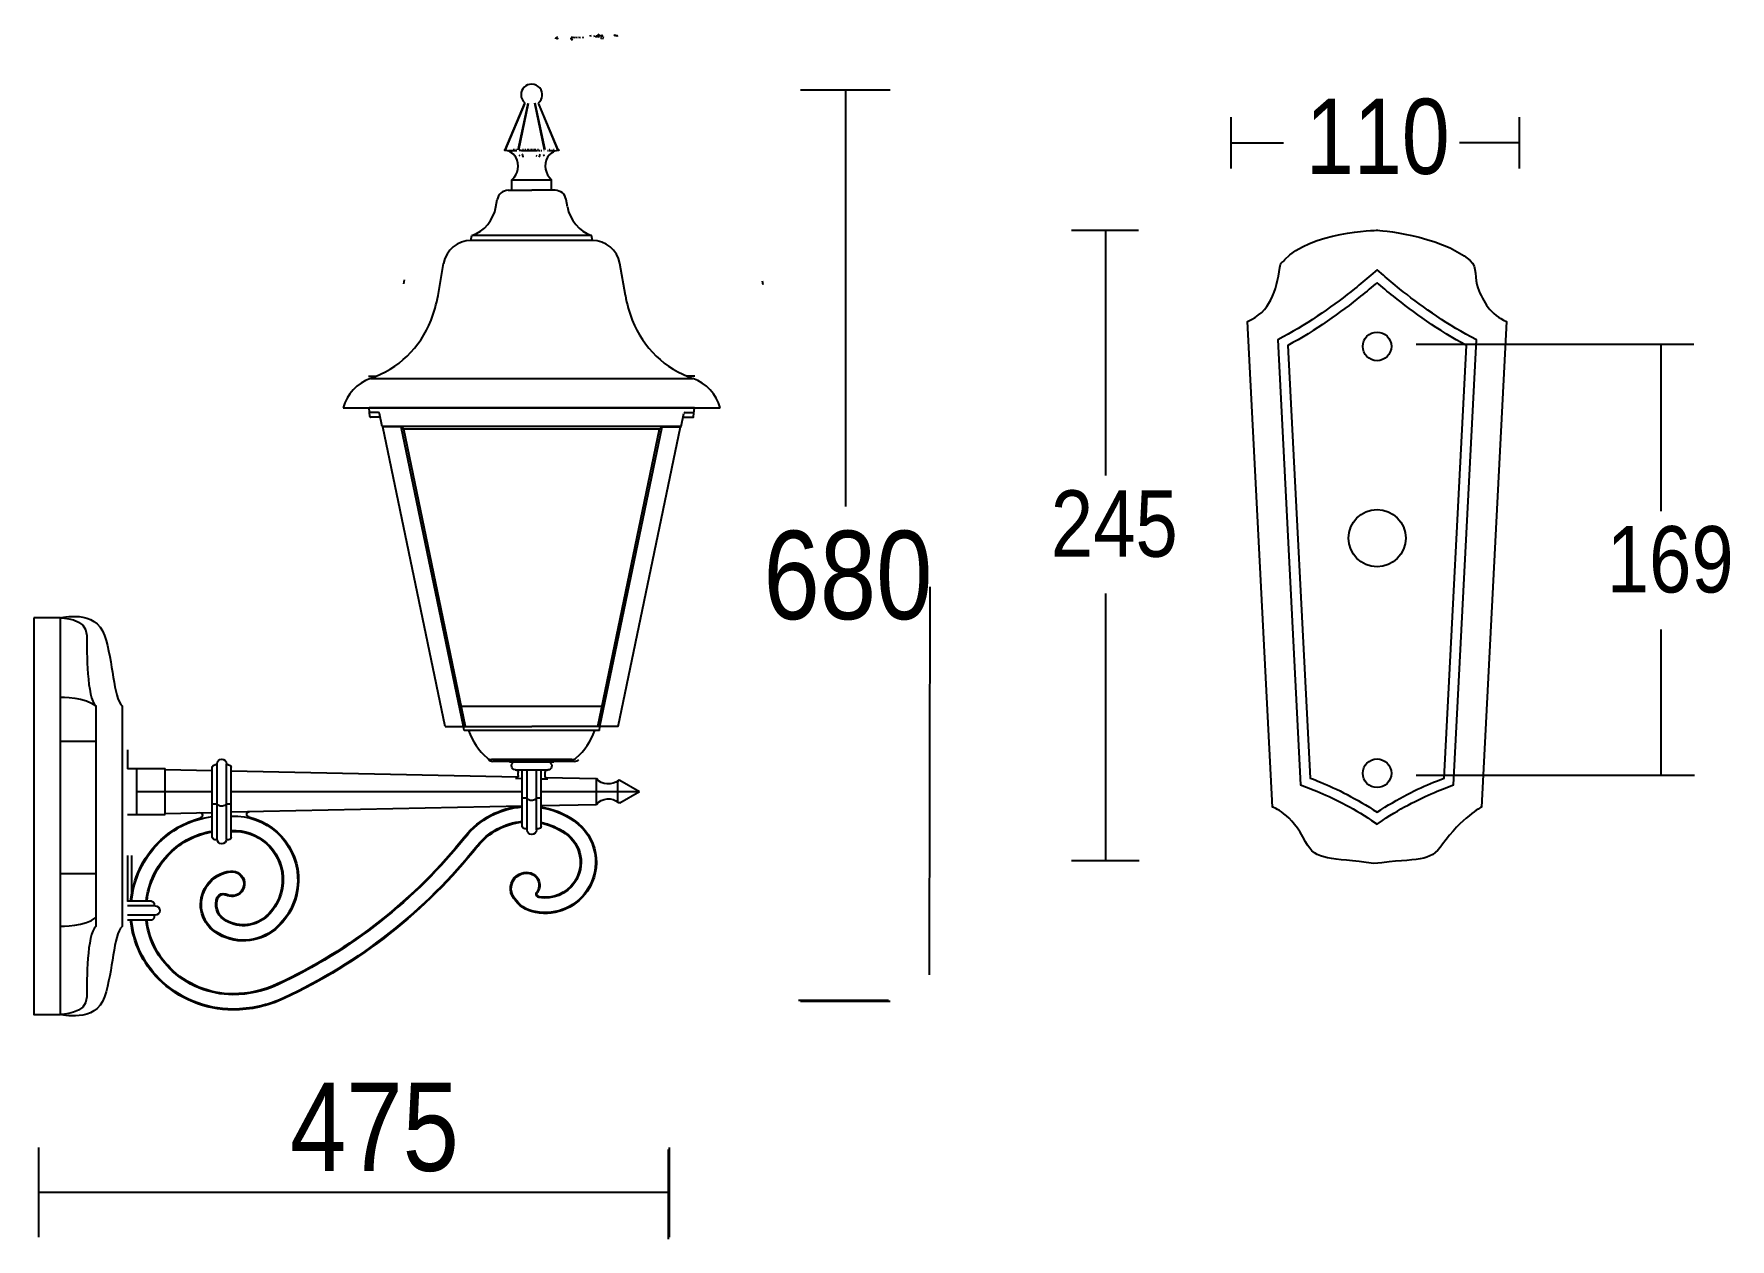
# Model space of a CAD drawing. Extents: x 0 to 239, y 0 to 169.
import ezdxf

# ---------------------------------------------------------------- set-up
doc = ezdxf.new("R2010")
doc.units = 0
doc.layers.add('LIVELLO_1', color=160, linetype='Continuous')
doc.styles.add('STD', font='txt')

# ---------------------------------------------------------------- blocks, each defined once
blk = doc.blocks.new('AI9-BLK1')
at = {"layer": 'LIVELLO_1', "color": 7}
for p, q in [((-45.47, 83.91), (-45.65, 83.98)), ((-45.38, 83.9), (-45.55, 83.97)), ((-45.33, 83.89), (-45.5, 83.98)), ((-45.33, 84.07), (-45.46, 84.12)), ((-45.26, 83.88), (-45.43, 83.97)), ((-45.19, 83.86), (-45.35, 83.96)), ((-43.38, 83.89), (-43.48, 84.02)), ((-43.34, 83.81), (-43.43, 83.95)), ((-43.22, 84.04), (-43.41, 84.09)), ((-43.3, 83.79), (-43.38, 83.94)), ((-43.26, 83.71), (-43.34, 83.85)), ((-43.22, 83.63), (-43.3, 83.79)), ((-43.11, 84.03), (-43.28, 84.08)), ((-42.86, 84.02), (-43.08, 84.07)), ((-42.5, 84.01), (-42.74, 84.07)), ((-42.12, 84), (-42.36, 84.06)), ((-41.62, 84), (-41.83, 84.05)), ((-40.59, 84.28), (-40.82, 84.23)), ((-40.03, 84.27), (-40.29, 84.21)), ((-39.83, 84.16), (-40.06, 84.1)), ((-39.65, 84.29), (-39.88, 84.24)), ((-39.84, 84.1), (-39.76, 84.26)), ((-39.79, 84.2), (-39.72, 84.35)), ((-39.7, 84.27), (-39.62, 84.41)), ((-39.47, 84.31), (-39.68, 84.26)), ((-39.46, 84.18), (-39.68, 84.12)), ((-39.63, 84.34), (-39.55, 84.48)), ((-39.59, 84.43), (-39.5, 84.57)), ((-39.29, 84.31), (-39.52, 84.26)), ((-39.12, 84.36), (-39.31, 84.3)), ((-39.12, 84.21), (-39.31, 84.16)), ((-39.12, 83.9), (-39.26, 83.95)), ((-39.08, 84.04), (-39.22, 84.1)), ((-38.98, 84.35), (-39.18, 84.3)), ((-38.97, 84.25), (-39.14, 84.2)), ((-38.87, 83.88), (-39.02, 83.94)), ((-38.83, 84.01), (-38.97, 84.07)), ((-37.4, 84.34), (-37.23, 84.44)), ((-37.28, 84.34), (-37.12, 84.43)), ((-37.17, 84.32), (-37.01, 84.41)), ((-37.07, 84.29), (-36.9, 84.36)), ((-36.97, 84.27), (-36.79, 84.34)), ((-11.2, 76.69), (1.41, 76.69)), ((-4.89, 76.69), (-4.9, 18.16)), ((-52.66, 68.3), (-49.9, 74.86)), ((-52.65, 68.3), (-49.89, 74.86)), ((-50.84, 68.3), (-49.46, 74.86)), ((-50.76, 68.3), (-49.38, 74.86)), ((-47.14, 68.3), (-48.52, 74.86)), ((-47.07, 68.3), (-48.45, 74.86)), ((-45.26, 68.3), (-48.02, 74.86)), ((-45.25, 68.3), (-48.01, 74.86)), ((49.31, 65.66), (49.31, 72.88)), ((89.74, 72.88), (89.74, 65.66)), ((49.31, 69.27), (56.64, 69.27)), ((89.74, 69.27), (81.38, 69.27)), ((-52.12, 68.16), (-52.21, 68.16)), ((-52.03, 68.15), (-52.12, 68.16)), ((-51.94, 68.15), (-52.03, 68.15)), ((-51.91, 67.96), (-52.02, 68.01)), ((-51.83, 68.15), (-51.94, 68.15)), ((-51.82, 67.9), (-51.91, 67.96)), ((-51.72, 68.15), (-51.83, 68.15)), ((-51.72, 67.84), (-51.82, 67.9)), ((-51.61, 68.15), (-51.72, 68.15)), ((-51.63, 67.77), (-51.72, 67.84)), ((-51.54, 67.69), (-51.63, 67.77)), ((-51.5, 68.15), (-51.61, 68.15)), ((-51.46, 68.27), (-51.54, 68.27)), ((-51.46, 67.61), (-51.54, 67.69)), ((-51.39, 68.15), (-51.5, 68.15)), ((-51.37, 68.27), (-51.46, 68.27)), ((-51.39, 67.53), (-51.46, 67.61)), ((-51.3, 68.16), (-51.39, 68.15)), ((-51.31, 67.44), (-51.39, 67.53)), ((-51.25, 67.35), (-51.31, 67.44)), ((-51.2, 68.16), (-51.3, 68.16)), ((-51.19, 67.25), (-51.25, 67.35)), ((-51.11, 68.16), (-51.2, 68.16)), ((-51.09, 68.29), (-51.16, 68.29)), ((-51.03, 68.16), (-51.11, 68.16)), ((-50.59, 68.17), (-50.72, 68.17)), ((-50.56, 67.45), (-50.7, 67.53)), ((-50.47, 68.17), (-50.59, 68.17)), ((-50.36, 68.16), (-50.47, 68.17)), ((-50.21, 68.16), (-50.36, 68.16)), ((-50.25, 67.61), (-50.29, 67.69)), ((-50.11, 68.29), (-50.26, 68.29)), ((-50.22, 67.53), (-50.25, 67.61)), ((-50.18, 67.44), (-50.22, 67.53)), ((-50.07, 68.16), (-50.21, 68.16)), ((-50.15, 67.35), (-50.18, 67.44)), ((-50.13, 67.25), (-50.15, 67.35)), ((-49.9, 68.16), (-50.07, 68.16)), ((-49.78, 68.28), (-49.93, 68.28)), ((-49.71, 68.15), (-49.9, 68.16)), ((-49.52, 68.15), (-49.71, 68.15)), ((-49.43, 68.27), (-49.61, 68.27)), ((-49.31, 68.15), (-49.52, 68.15)), ((-49.29, 68.27), (-49.43, 68.27)), ((-49.1, 68.15), (-49.31, 68.15)), ((-48.98, 68.27), (-49.13, 68.27)), ((-48.73, 68.15), (-49.1, 68.15)), ((-48.84, 68.27), (-48.98, 68.27)), ((-48.54, 68.15), (-48.73, 68.15)), ((-48.51, 68.27), (-48.68, 68.27)), ((-48.34, 68.15), (-48.54, 68.15)), ((-48.35, 68.27), (-48.51, 68.27)), ((-48.16, 68.15), (-48.34, 68.15)), ((-48.2, 67.4), (-48.34, 67.5)), ((-47.99, 68.28), (-48.16, 68.28)), ((-47.82, 68.16), (-47.99, 68.16)), ((-47.89, 67.25), (-47.86, 67.35)), ((-47.86, 67.35), (-47.83, 67.44)), ((-47.83, 67.44), (-47.79, 67.53)), ((-47.79, 67.53), (-47.75, 67.61)), ((-47.75, 67.61), (-47.7, 67.69)), ((-47.51, 68.16), (-47.67, 68.16)), ((-47.25, 67.5), (-47.34, 67.45)), ((-47.18, 68.17), (-47.27, 68.17)), ((-47.16, 67.55), (-47.25, 67.5)), ((-46.64, 68.16), (-46.74, 68.16)), ((-46.72, 67.25), (-46.66, 67.35)), ((-46.66, 67.35), (-46.59, 67.44)), ((-46.59, 67.44), (-46.52, 67.53)), ((-46.43, 68.15), (-46.55, 68.15)), ((-46.52, 67.53), (-46.44, 67.61)), ((-46.41, 68.27), (-46.5, 68.27)), ((-46.44, 67.61), (-46.36, 67.69)), ((-46.33, 68.15), (-46.43, 68.15)), ((-46.36, 67.69), (-46.28, 67.77)), ((-46.22, 68.15), (-46.33, 68.15)), ((-46.28, 67.77), (-46.19, 67.84)), ((-46.1, 68.15), (-46.22, 68.15)), ((-46.19, 67.84), (-46.1, 67.9)), ((-46, 68.15), (-46.1, 68.15)), ((-46.1, 67.9), (-45.99, 67.96)), ((-45.89, 68.15), (-46, 68.15)), ((-45.99, 67.96), (-45.89, 68.01)), ((-45.8, 68.27), (-45.89, 68.27)), ((-45.8, 68.15), (-45.89, 68.15)), ((-52.24, 62.59), (-48.95, 62.59)), ((-51.75, 62.59), (-51.75, 64.08)), ((-51.75, 64.08), (-46.16, 64.08)), ((-45.67, 62.59), (-48.95, 62.59)), ((-46.16, 62.59), (-46.16, 64.08)), ((-53.98, 60.26), (-53.8, 61.28)), ((-43.93, 60.26), (-44.11, 61.28)), ((-57.48, 55.55), (-57.36, 56.22)), ((-40.44, 55.55), (-57.47, 55.55)), ((-40.55, 56.22), (-57.36, 56.22)), ((-40.43, 55.55), (-40.55, 56.22)), ((26.87, 56.98), (36.28, 56.98)), ((31.62, 56.98), (31.62, 22.52)), ((-62.11, 47.82), (-61.32, 52.31)), ((-35.8, 47.82), (-36.59, 52.31)), ((-66.9, 49.47), (-66.81, 50.01)), ((-16.46, 49.29), (-16.55, 49.84)), ((75.25, 40.97), (114.29, 40.97)), ((109.63, 40.97), (109.63, 17.49)), ((-71.89, 36.48), (-70.74, 36.48)), ((-71.59, 36.16), (-26.32, 36.16)), ((-26.02, 36.48), (-27.17, 36.48)), ((-75.43, 32.01), (-22.48, 32.01)), ((-71.69, 30.79), (-71.8, 32.01)), ((-26.11, 32.01), (-71.8, 32.01)), ((-70.52, 31.36), (-71.65, 31.36)), ((-69.95, 29.4), (-70.33, 31.21)), ((-27.96, 29.4), (-27.57, 31.21)), ((-27.39, 31.36), (-26.26, 31.36)), ((-26.22, 30.79), (-26.11, 32.01)), ((-70.3, 30.71), (-71.6, 30.71)), ((-27.96, 29.4), (-69.95, 29.4)), ((-69.84, 29.34), (-69.95, 29.4)), ((-67.29, 29.34), (-69.84, 29.34)), ((-61.09, -12.74), (-69.84, 29.34)), ((-67.29, 29.34), (-66.92, 29.03)), ((-58.54, -12.74), (-67.29, 29.34)), ((-30.99, 29.03), (-66.92, 29.03)), ((-58.23, -12.74), (-66.92, 29.03)), ((-39.68, -12.74), (-30.99, 29.03)), ((-39.37, -12.74), (-30.62, 29.34)), ((-36.82, -12.74), (-28.06, 29.34)), ((-30.62, 29.34), (-30.99, 29.03)), ((-30.62, 29.34), (-28.06, 29.34)), ((-28.06, 29.34), (-27.96, 29.4)), ((-27.6, 30.71), (-26.31, 30.71)), ((6.95, 6.89), (6.88, -47.62)), ((31.62, 5.93), (31.62, -31.58)), ((109.63, 0.9), (109.63, -19.59)), ((-39.09, -9.94), (-58.81, -9.94)), ((-61.09, -12.74), (-48.95, -12.74)), ((-58.46, -13.3), (-58.51, -12.74)), ((-39.44, -13.3), (-58.46, -13.3)), ((-36.82, -12.74), (-48.95, -12.74)), ((-39.44, -13.3), (-39.39, -12.74)), ((-115.15, -14.82), (-110.19, -14.82)), ((-105.74, -16.04), (-105.74, -18.69)), ((-105.74, -18.66), (-100.43, -18.66)), ((-104.41, -25.1), (-104.41, -18.66)), ((-100.43, -25.1), (-100.43, -18.66)), ((-100.43, -18.8), (-93.81, -18.94)), ((-93.81, -28.26), (-93.81, -18.51)), ((-93.15, -18.13), (-93.44, -18.13)), ((-93.15, -28.57), (-93.15, -17.99)), ((-91.83, -28.57), (-91.83, -17.99)), ((-91.54, -18.13), (-91.83, -18.13)), ((-91.16, -28.26), (-91.16, -18.51)), ((-91.16, -18.99), (-50.9, -19.84)), ((-43.32, -17.4), (-54.59, -17.4)), ((-42.96, -17.65), (-54.42, -17.65)), ((-52.08, -17.71), (-48.95, -17.71)), ((-51.41, -17.71), (-46.49, -17.71)), ((-51.2, -18.85), (-46.65, -18.85)), ((-50.28, -26.75), (-50.28, -18.85)), ((-49.61, -27.27), (-49.61, -18.85)), ((-48.95, -17.71), (-45.83, -17.71)), ((-48.29, -27.27), (-48.29, -18.85)), ((-47.63, -26.75), (-47.63, -18.85)), ((-51.23, -20.02), (-50.28, -20.04)), ((-50.84, -19.64), (-50.84, -19.23)), ((-47.63, -20.09), (-46.69, -20.11)), ((-47.06, -19.74), (-47.06, -19.23)), ((-47.01, -19.92), (-39.87, -20.06)), ((-39.87, -23.69), (-39.87, -20.06)), ((-36.84, -23.3), (-36.84, -20.46)), ((-36.56, -20.29), (-33.81, -21.88)), ((75.25, -19.59), (114.37, -19.59)), ((-104.41, -21.88), (-93.81, -21.88)), ((-93.15, -23.64), (-93.81, -23.64)), ((-91.16, -23.64), (-91.83, -23.64)), ((-91.16, -21.88), (-50.28, -21.88)), ((-49.61, -22.83), (-50.28, -22.83)), ((-47.63, -22.83), (-48.29, -22.83)), ((-47.63, -21.88), (-33.81, -21.88)), ((-47.63, -23.85), (-39.87, -23.69)), ((-36.56, -23.46), (-33.81, -21.88)), ((-105.74, -25.1), (-100.43, -25.1)), ((-100.43, -24.95), (-93.81, -24.82)), ((-91.16, -24.76), (-50.28, -23.9)), ((-49.61, -27.13), (-49.9, -27.13)), ((-48, -27.13), (-48.29, -27.13)), ((-105.74, -30.89), (-105.74, -37.33)), ((-105.17, -30.89), (-105.17, -37.33)), ((-93.15, -28.65), (-93.44, -28.65)), ((-91.54, -28.65), (-91.83, -28.65)), ((26.87, -31.58), (36.35, -31.58)), ((-115.15, -33.4), (-110.19, -33.4)), ((-102.37, -37.29), (-105.74, -37.29)), ((-101.86, -37.95), (-105.74, -37.95)), ((-101.99, -37.67), (-101.99, -37.95)), ((-101.86, -39.28), (-105.74, -39.28)), ((-102.37, -39.94), (-105.74, -39.94)), ((-101.99, -39.28), (-101.99, -39.56)), ((-11.48, -51.18), (1.14, -51.18)), ((-11.2, -51.32), (1.41, -51.32)), ((-118.16, -84.5), (-118.16, -71.89)), ((-29.72, -84.77), (-29.72, -72.17)), ((-29.58, -84.5), (-29.58, -71.89)), ((-118.16, -78.19), (-78.19, -78.2)), ((-108.78, -78.19), (-29.56, -78.2))]:
    blk.add_line(p, q, dxfattribs=at)
blk.add_lwpolyline([(-118.87, 2.53), (-118.87, -53.22), (-115.15, -53.22), (-115.15, 2.53)], close=True, dxfattribs=at)
for centre, radius in [((69.78, 40.66), 2.01), ((69.78, 13.72), 4.02), ((69.78, -19.32), 2.01)]:
    blk.add_circle(centre, radius, dxfattribs=at)
for centre, major_axis, ratio in [((-52.66, 68.26), (-0.0018, -0.0878), 0.977244), ((-45.24, 68.26), (-0.0007, -0.0878), 0.964676)]:
    blk.add_ellipse(centre, major_axis=major_axis, ratio=ratio, dxfattribs=at)
for points, knots in [([(-48.95, 77.51), (-49.78, 77.51), (-50.45, 76.84), (-50.45, 76.02), (-50.45, 75.58), (-50.25, 75.15), (-49.9, 74.87)], [0, 0, 0, 0, 1, 1, 1, 2, 2, 2, 2]), ([(-48, 74.87), (-47.37, 75.4), (-47.28, 76.34), (-47.81, 76.97), (-48.09, 77.31), (-48.51, 77.51), (-48.95, 77.51)], [0, 0, 0, 0, 1, 1, 1, 2, 2, 2, 2]), ([(69.32, -32.02), (75.6, -31.21), (77.16, -31.91), (78.99, -29.3), (81.59, -25.58), (84.45, -24.06), (84.45, -24.06), (84.45, -24.06), (87.96, 44.17), (87.96, 44.17), (85.7, 45.1), (84.71, 46.88), (83.93, 48.9), (83.48, 50.07), (83.87, 51.87), (82.87, 52.72), (78.46, 56.44), (69.78, 56.98), (69.78, 56.98), (69.78, 56.98), (60.27, 56.72), (56.84, 52.85), (56.32, 52.26), (56.23, 52.5), (56.12, 51.76), (55.64, 48.49), (54.77, 45.47), (51.59, 44.17), (51.59, 44.17), (55.1, -24.06), (55.1, -24.06), (55.1, -24.06), (57.79, -24.95), (59.75, -28.95), (61.15, -31.8), (63.34, -31.08), (69.32, -32.02)], [0, 0, 0, 0, 1, 1, 1, 2, 2, 2, 3, 3, 3, 4, 4, 4, 5, 5, 5, 6, 6, 6, 7, 7, 7, 8, 8, 8, 9, 9, 9, 10, 10, 10, 11, 11, 11, 12, 12, 12, 12]), ([(59.88, -21.27), (59.88, -21.27), (59.04, -20.96), (59.04, -20.96), (59.04, -20.96), (55.82, 41.6), (55.82, 41.6), (55.82, 41.6), (56.59, 42.01), (56.59, 42.01), (60.38, 44.02), (63.91, 46.6), (66.61, 48.76), (67.44, 49.42), (68.2, 50.06), (68.89, 50.65), (68.89, 50.65), (69.78, 51.41), (69.78, 51.41), (69.78, 51.41), (70.67, 50.65), (70.67, 50.65), (71.35, 50.06), (72.12, 49.42), (72.94, 48.76), (75.64, 46.6), (79.18, 44.02), (82.96, 42.01), (82.96, 42.01), (83.73, 41.6), (83.73, 41.6), (83.73, 41.6), (80.52, -20.96), (80.52, -20.96), (80.52, -20.96), (79.67, -21.27), (79.67, -21.27), (79.22, -21.44), (78.74, -21.63), (78.24, -21.84), (76.06, -22.74), (73.36, -24.06), (70.54, -25.94), (70.54, -25.94), (69.78, -26.45), (69.78, -26.45), (69.78, -26.45), (69.02, -25.94), (69.02, -25.94), (66.2, -24.06), (63.5, -22.74), (61.32, -21.84), (60.81, -21.63), (60.33, -21.44), (59.88, -21.27)], [0, 0, 0, 0, 1, 1, 1, 2, 2, 2, 3, 3, 3, 4, 4, 4, 5, 5, 5, 6, 6, 6, 7, 7, 7, 8, 8, 8, 9, 9, 9, 10, 10, 10, 11, 11, 11, 12, 12, 12, 13, 13, 13, 14, 14, 14, 15, 15, 15, 16, 16, 16, 17, 17, 17, 18, 18, 18, 18]), ([(61.84, -20.57), (61.32, -20.36), (60.83, -20.16), (60.36, -19.99), (60.36, -19.99), (57.24, 40.8), (57.24, 40.8), (61.13, 42.88), (64.73, 45.5), (67.47, 47.7), (68.3, 48.37), (69.08, 49.01), (69.78, 49.61), (70.47, 49.01), (71.25, 48.37), (72.09, 47.7), (74.82, 45.5), (78.43, 42.88), (82.32, 40.8), (82.32, 40.8), (79.2, -19.99), (79.2, -19.99), (78.73, -20.17), (78.24, -20.36), (77.72, -20.57), (75.47, -21.5), (72.69, -22.86), (69.78, -24.8), (66.87, -22.86), (64.09, -21.5), (61.84, -20.57)], [0, 0, 0, 0, 1, 1, 1, 2, 2, 2, 3, 3, 3, 4, 4, 4, 5, 5, 5, 6, 6, 6, 7, 7, 7, 8, 8, 8, 9, 9, 9, 10, 10, 10, 10]), ([(-115.15, 2.53), (-115.15, 2.53), (-110.19, 3.77), (-108.95, 0.05), (-107.72, -3.66), (-107.72, -8.62), (-106.48, -9.86), (-106.48, -9.86), (-106.48, -27.2), (-106.48, -27.2), (-106.48, -27.2), (-106.48, -40.83), (-106.48, -40.83), (-107.72, -42.07), (-107.72, -47.03), (-108.95, -50.74), (-110.19, -54.46), (-115.15, -53.22), (-115.15, -53.22)], [0, 0, 0, 0, 1, 1, 1, 2, 2, 2, 3, 3, 3, 4, 4, 4, 5, 5, 5, 6, 6, 6, 6]), ([(-115.15, 2.53), (-115.15, 2.53), (-111.44, 2.53), (-111.44, 0.05), (-111.44, -2.43), (-111.44, -8.62), (-110.19, -9.86), (-110.19, -9.86), (-110.19, -23.49), (-110.19, -23.49), (-110.19, -23.49), (-110.19, -40.83), (-110.19, -40.83), (-111.44, -42.07), (-111.44, -48.26), (-111.44, -50.74), (-111.44, -53.22), (-115.15, -53.22), (-115.15, -53.22)], [0, 0, 0, 0, 1, 1, 1, 2, 2, 2, 3, 3, 3, 4, 4, 4, 5, 5, 5, 6, 6, 6, 6]), ([(-93.15, -17.99), (-93.15, -17.62), (-92.85, -17.32), (-92.49, -17.32), (-92.12, -17.32), (-91.83, -17.62), (-91.83, -17.99)], [0, 0, 0, 0, 1, 1, 1, 2, 2, 2, 2]), ([(-51.22, -18.85), (-51.54, -18.84), (-51.8, -18.58), (-51.79, -18.25), (-51.79, -18.01), (-51.64, -17.79), (-51.41, -17.71)], [0, 0, 0, 0, 1, 1, 1, 2, 2, 2, 2]), ([(-46.49, -17.71), (-46.19, -17.83), (-46.03, -18.17), (-46.15, -18.47), (-46.24, -18.69), (-46.45, -18.84), (-46.69, -18.85)], [0, 0, 0, 0, 1, 1, 1, 2, 2, 2, 2]), ([(-50.84, -19.64), (-50.84, -19.85), (-51.01, -20.02), (-51.22, -20.02), (-51.22, -20.02), (-51.23, -20.02), (-51.23, -20.02)], [0, 0, 0, 0, 1, 1, 1, 2, 2, 2, 2]), ([(-36.84, -20.46), (-36.84, -20.35), (-36.75, -20.26), (-36.65, -20.26), (-36.62, -20.26), (-36.58, -20.27), (-36.56, -20.29)], [0, 0, 0, 0, 1, 1, 1, 2, 2, 2, 2]), ([(-91.83, -23.64), (-92.11, -24), (-92.63, -24.08), (-92.99, -23.8), (-93.05, -23.75), (-93.11, -23.7), (-93.15, -23.64)], [0, 0, 0, 0, 1, 1, 1, 2, 2, 2, 2]), ([(-48.29, -22.83), (-48.57, -23.2), (-49.09, -23.27), (-49.45, -23), (-49.51, -22.95), (-49.57, -22.89), (-49.61, -22.83)], [0, 0, 0, 0, 1, 1, 1, 2, 2, 2, 2]), ([(-36.56, -23.46), (-36.64, -23.51), (-36.76, -23.48), (-36.81, -23.39), (-36.83, -23.36), (-36.84, -23.33), (-36.84, -23.3)], [0, 0, 0, 0, 1, 1, 1, 2, 2, 2, 2]), ([(-95.59, -24.85), (-95.38, -24.85), (-95.2, -25.01), (-95.2, -25.22), (-95.2, -25.4), (-95.31, -25.55), (-95.48, -25.6)], [0, 0, 0, 0, 1, 1, 1, 2, 2, 2, 2]), ([(-91.16, -25.33), (-86.22, -25.13), (-82.04, -28.96), (-81.83, -33.91), (-81.71, -36.69), (-82.9, -39.38), (-85.03, -41.16)], [0, 0, 0, 0, 1, 1, 1, 2, 2, 2, 2]), ([(-88.67, -25.45), (-88.87, -25.4), (-88.99, -25.2), (-88.95, -25), (-88.9, -24.83), (-88.76, -24.71), (-88.58, -24.71)], [0, 0, 0, 0, 1, 1, 1, 2, 2, 2, 2]), ([(-88.67, -25.45), (-83.79, -26.62), (-80.78, -31.53), (-81.95, -36.41), (-82.41, -38.31), (-83.46, -40), (-84.95, -41.25)], [0, 0, 0, 0, 1, 1, 1, 2, 2, 2, 2]), ([(-42.97, -25.91), (-39.7, -28.17), (-38.88, -32.65), (-41.15, -35.91), (-42.89, -38.43), (-46.03, -39.57), (-48.98, -38.75)], [0, 0, 0, 0, 1, 1, 1, 2, 2, 2, 2]), ([(-43.04, -26.01), (-39.82, -28.23), (-39.03, -32.63), (-41.24, -35.85), (-42.96, -38.32), (-46.05, -39.44), (-48.94, -38.63)], [0, 0, 0, 0, 1, 1, 1, 2, 2, 2, 2]), ([(-58.21, -28.24), (-65.29, -37.12), (-74.33, -44.24), (-84.62, -49.04), (-86.59, -49.95), (-88.74, -50.43), (-90.91, -50.43), (-94.26, -50.43), (-97.47, -49.1), (-99.84, -46.73)], [0, 0, 0, 0, 1, 1, 1, 2, 2, 2, 3, 3, 3, 3]), ([(-91.17, -27.36), (-87.34, -27.15), (-84.07, -30.08), (-83.85, -33.9), (-83.74, -36.09), (-84.65, -38.21), (-86.33, -39.61), (-88, -41.01), (-90.41, -41.12), (-92.2, -39.89), (-93.22, -39.19), (-93.6, -37.87), (-93.11, -36.74), (-92.92, -36.28), (-92.39, -36.08), (-91.95, -36.27), (-91.92, -36.28), (-91.9, -36.29), (-91.87, -36.31)], [0, 0, 0, 0, 1, 1, 1, 2, 2, 2, 3, 3, 3, 4, 4, 4, 5, 5, 5, 6, 6, 6, 6]), ([(-91.83, -28.57), (-91.83, -28.94), (-92.12, -29.23), (-92.49, -29.23), (-92.85, -29.23), (-93.15, -28.94), (-93.15, -28.57)], [0, 0, 0, 0, 1, 1, 1, 2, 2, 2, 2]), ([(-91.16, -27.49), (-87.41, -27.28), (-84.19, -30.15), (-83.98, -33.91), (-83.86, -36.06), (-84.76, -38.13), (-86.41, -39.51)], [0, 0, 0, 0, 1, 1, 1, 2, 2, 2, 2]), ([(-48.29, -27.27), (-48.29, -27.64), (-48.58, -27.94), (-48.95, -27.94), (-49.32, -27.94), (-49.61, -27.64), (-49.61, -27.27)], [0, 0, 0, 0, 1, 1, 1, 2, 2, 2, 2]), ([(-44.19, -27.68), (-41.89, -29.26), (-41.32, -32.4), (-42.91, -34.69), (-44.03, -36.31), (-45.99, -37.13), (-47.93, -36.79), (-48.2, -36.75), (-48.38, -36.48), (-48.34, -36.21), (-48.33, -36.14), (-48.3, -36.07), (-48.25, -36.01)], [0, 0, 0, 0, 1, 1, 1, 2, 2, 2, 3, 3, 3, 4, 4, 4, 4]), ([(-44.26, -27.78), (-42.02, -29.32), (-41.47, -32.39), (-43.01, -34.62), (-44.1, -36.2), (-46.02, -37), (-47.91, -36.67)], [0, 0, 0, 0, 1, 1, 1, 2, 2, 2, 2]), ([(-93.41, -41.66), (-95.57, -40.18), (-96.11, -37.23), (-94.64, -35.08), (-93.86, -33.95), (-92.63, -33.21), (-91.27, -33.06)], [0, 0, 0, 0, 1, 1, 1, 2, 2, 2, 2]), ([(-93.34, -41.55), (-95.44, -40.11), (-95.97, -37.25), (-94.53, -35.15), (-93.78, -34.05), (-92.58, -33.33), (-91.26, -33.18)], [0, 0, 0, 0, 1, 1, 1, 2, 2, 2, 2]), ([(-91.27, -33.06), (-90.28, -32.94), (-89.39, -33.65), (-89.28, -34.64), (-89.17, -35.62), (-89.88, -36.52), (-90.86, -36.63), (-91.23, -36.67), (-91.61, -36.6), (-91.94, -36.42)], [0, 0, 0, 0, 1, 1, 1, 2, 2, 2, 3, 3, 3, 3]), ([(-91.26, -33.18), (-90.34, -33.07), (-89.51, -33.74), (-89.4, -34.66), (-89.3, -35.57), (-89.96, -36.4), (-90.88, -36.51), (-91.22, -36.54), (-91.57, -36.48), (-91.87, -36.31)], [0, 0, 0, 0, 1, 1, 1, 2, 2, 2, 3, 3, 3, 3]), ([(-48.98, -38.75), (-50.16, -38.43), (-51.14, -37.62), (-51.7, -36.53), (-52.26, -35.41), (-51.82, -34.04), (-50.7, -33.48), (-50.3, -33.27), (-49.84, -33.19), (-49.4, -33.25)], [0, 0, 0, 0, 1, 1, 1, 2, 2, 2, 3, 3, 3, 3]), ([(-51.59, -36.48), (-52.12, -35.42), (-51.7, -34.12), (-50.64, -33.59), (-50.26, -33.4), (-49.83, -33.32), (-49.41, -33.37)], [0, 0, 0, 0, 1, 1, 1, 2, 2, 2, 2]), ([(-49.4, -33.25), (-48.41, -33.37), (-47.7, -34.27), (-47.83, -35.25), (-47.87, -35.55), (-47.98, -35.83), (-48.15, -36.07)], [0, 0, 0, 0, 1, 1, 1, 2, 2, 2, 2]), ([(-49.41, -33.37), (-48.49, -33.48), (-47.84, -34.32), (-47.95, -35.24), (-47.99, -35.52), (-48.09, -35.78), (-48.25, -36.01)], [0, 0, 0, 0, 1, 1, 1, 2, 2, 2, 2]), ([(-101.86, -37.95), (-101.49, -37.95), (-101.2, -38.25), (-101.2, -38.62), (-101.2, -38.98), (-101.49, -39.28), (-101.86, -39.28)], [0, 0, 0, 0, 1, 1, 1, 2, 2, 2, 2]), ([(-92.99, -36.78), (-92.83, -36.4), (-92.38, -36.22), (-92, -36.39), (-91.98, -36.4), (-91.96, -36.41), (-91.94, -36.42)], [0, 0, 0, 0, 1, 1, 1, 2, 2, 2, 2]), ([(-47.91, -36.67), (-48.11, -36.64), (-48.25, -36.44), (-48.22, -36.23), (-48.2, -36.18), (-48.19, -36.12), (-48.15, -36.07)], [0, 0, 0, 0, 1, 1, 1, 2, 2, 2, 2])]:
    blk.add_open_spline(points, degree=3, knots=knots, dxfattribs=at)
for points in [[(-51.19, 67.24), (-51.48, 67.75), (-51.99, 68.1), (-52.58, 68.18)], [(-51.75, 64.08), (-50.83, 64.86), (-50.59, 66.19), (-51.19, 67.24)], [(-46.72, 67.24), (-47.31, 66.19), (-47.08, 64.86), (-46.16, 64.08)], [(-45.32, 68.18), (-45.91, 68.1), (-46.43, 67.75), (-46.72, 67.24)], [(-52.24, 62.59), (-53.01, 62.59), (-53.66, 62.04), (-53.8, 61.28)], [(-44.11, 61.28), (-44.24, 62.04), (-44.9, 62.59), (-45.67, 62.59)], [(-57.36, 56.22), (-55.59, 56.87), (-54.31, 58.41), (-53.98, 60.26)], [(-43.93, 60.26), (-43.6, 58.41), (-42.31, 56.87), (-40.55, 56.22)], [(-57.47, 55.55), (-59.36, 55.55), (-60.99, 54.19), (-61.32, 52.31)], [(-36.59, 52.31), (-36.91, 54.19), (-38.54, 55.55), (-40.44, 55.55)], [(-63.09, 44.33), (-62.65, 45.46), (-62.32, 46.63), (-62.11, 47.82)], [(-35.8, 47.82), (-35.58, 46.63), (-35.26, 45.46), (-34.82, 44.33)], [(-71.59, 36.16), (-67.69, 37.5), (-64.58, 40.49), (-63.09, 44.33)], [(-34.82, 44.33), (-33.33, 40.49), (-30.22, 37.5), (-26.32, 36.16)], [(-71.59, 36.16), (-73.49, 35.52), (-74.93, 33.95), (-75.43, 32.01)], [(-22.48, 32.01), (-22.98, 33.95), (-24.42, 35.52), (-26.32, 36.16)], [(-71.75, 31.44), (-71.74, 31.4), (-71.7, 31.36), (-71.65, 31.36)], [(-70.33, 31.21), (-70.35, 31.3), (-70.43, 31.36), (-70.52, 31.36)], [(-27.39, 31.36), (-27.48, 31.36), (-27.55, 31.3), (-27.57, 31.21)], [(-26.26, 31.36), (-26.21, 31.36), (-26.17, 31.4), (-26.16, 31.44)], [(-71.69, 30.79), (-71.68, 30.75), (-71.64, 30.71), (-71.6, 30.71)], [(-70.21, 30.63), (-70.22, 30.68), (-70.26, 30.71), (-70.3, 30.71)], [(-27.6, 30.71), (-27.65, 30.71), (-27.69, 30.68), (-27.7, 30.63)], [(-26.31, 30.71), (-26.27, 30.71), (-26.22, 30.75), (-26.22, 30.79)], [(-115.15, -8.62), (-115.15, -8.62), (-111.44, -8.62), (-110.19, -9.86)], [(-57.81, -13.3), (-57.3, -14.8), (-56.4, -16.14), (-55.19, -17.17)], [(-42.72, -17.17), (-41.51, -16.14), (-40.61, -14.8), (-40.1, -13.3)], [(-93.81, -18.51), (-93.81, -18.3), (-93.64, -18.13), (-93.44, -18.13)], [(-91.54, -18.13), (-91.33, -18.13), (-91.16, -18.3), (-91.16, -18.51)], [(-55.19, -17.17), (-55.02, -17.32), (-54.81, -17.4), (-54.59, -17.4)], [(-55.04, -17.41), (-54.87, -17.57), (-54.65, -17.65), (-54.42, -17.65)], [(-51.22, -18.85), (-51.01, -18.85), (-50.84, -19.02), (-50.84, -19.23)], [(-47.06, -19.23), (-47.06, -19.02), (-46.89, -18.85), (-46.69, -18.85)], [(-43.32, -17.4), (-43.1, -17.4), (-42.88, -17.32), (-42.72, -17.17)], [(-42.96, -17.65), (-42.74, -17.65), (-42.52, -17.57), (-42.34, -17.41)], [(-46.69, -20.11), (-46.89, -20.11), (-47.06, -19.94), (-47.06, -19.74)], [(-36.77, -20.31), (-37.69, -21.09), (-39.08, -20.98), (-39.87, -20.06)], [(-39.87, -23.69), (-39.08, -22.77), (-37.69, -22.66), (-36.77, -23.44)], [(-101.36, -28.98), (-99.73, -27.35), (-97.7, -26.19), (-95.48, -25.6)], [(-101.27, -29.07), (-99.26, -27.06), (-96.63, -25.77), (-93.81, -25.4)], [(-58.31, -28.16), (-56.34, -25.69), (-53.43, -24.16), (-50.28, -23.92)], [(-58.21, -28.24), (-56.26, -25.8), (-53.38, -24.28), (-50.28, -24.05)], [(-56.63, -29.5), (-55.06, -27.54), (-52.77, -26.3), (-50.28, -26.07)], [(-56.53, -29.58), (-54.99, -27.65), (-52.73, -26.43), (-50.28, -26.2)], [(-47.63, -24.04), (-45.95, -24.3), (-44.36, -24.94), (-42.97, -25.91)], [(-47.63, -24.16), (-45.98, -24.43), (-44.41, -25.06), (-43.04, -26.01)], [(-99.84, -30.5), (-98.21, -28.87), (-96.11, -27.8), (-93.84, -27.44)], [(-99.75, -30.59), (-98.14, -28.98), (-96.06, -27.92), (-93.81, -27.56)], [(-93.44, -28.65), (-93.64, -28.65), (-93.81, -28.47), (-93.81, -28.26)], [(-91.16, -28.26), (-91.16, -28.47), (-91.33, -28.65), (-91.54, -28.65)], [(-58.31, -28.16), (-65.37, -37.02), (-74.4, -44.13), (-84.68, -48.92)], [(-49.9, -27.13), (-50.11, -27.13), (-50.28, -26.96), (-50.28, -26.75)], [(-47.63, -26.75), (-47.63, -26.96), (-47.8, -27.13), (-48, -27.13)], [(-47.63, -26.21), (-46.39, -26.46), (-45.22, -26.96), (-44.19, -27.68)], [(-47.63, -26.34), (-46.42, -26.59), (-45.27, -27.08), (-44.26, -27.78)], [(-105.28, -37.29), (-104.98, -34.15), (-103.59, -31.21), (-101.36, -28.98)], [(-105.16, -37.29), (-104.85, -34.18), (-103.47, -31.27), (-101.27, -29.07)], [(-103.12, -37.29), (-102.83, -34.72), (-101.67, -32.32), (-99.84, -30.5)], [(-103, -37.29), (-102.7, -34.76), (-101.55, -32.39), (-99.75, -30.59)], [(-56.63, -29.5), (-63.9, -38.62), (-73.19, -45.93), (-83.77, -50.87)], [(-56.53, -29.58), (-63.82, -38.71), (-73.12, -46.04), (-83.71, -50.98)], [(-102.37, -37.29), (-102.17, -37.29), (-101.99, -37.46), (-101.99, -37.67)], [(-92.13, -39.79), (-93.1, -39.12), (-93.46, -37.86), (-92.99, -36.78)], [(-48.94, -38.63), (-50.09, -38.32), (-51.05, -37.53), (-51.59, -36.48)], [(-115.15, -40.83), (-115.15, -40.83), (-111.44, -40.83), (-110.19, -39.59)], [(-101.36, -48.25), (-103.59, -46.02), (-104.98, -43.08), (-105.28, -39.94)], [(-101.27, -48.17), (-103.47, -45.95), (-104.85, -43.05), (-105.16, -39.94)], [(-99.84, -46.73), (-101.67, -44.9), (-102.83, -42.51), (-103.12, -39.94)], [(-99.75, -46.65), (-101.55, -44.84), (-102.7, -42.48), (-103, -39.94)], [(-101.99, -39.56), (-101.99, -39.77), (-102.17, -39.94), (-102.37, -39.94)], [(-86.41, -39.51), (-88.04, -40.88), (-90.38, -40.99), (-92.13, -39.79)], [(-84.95, -41.25), (-87.37, -43.28), (-90.83, -43.44), (-93.41, -41.66)], [(-85.03, -41.16), (-87.4, -43.14), (-90.8, -43.3), (-93.34, -41.55)], [(-90.91, -50.31), (-94.23, -50.31), (-97.41, -48.99), (-99.75, -46.65)], [(-90.91, -52.58), (-94.83, -52.58), (-98.59, -51.02), (-101.36, -48.25)], [(-90.91, -52.45), (-94.8, -52.45), (-98.52, -50.91), (-101.27, -48.17)], [(-84.68, -48.92), (-86.63, -49.83), (-88.76, -50.31), (-90.91, -50.31)], [(-83.77, -50.87), (-86.01, -51.91), (-88.44, -52.45), (-90.91, -52.45)], [(-83.71, -50.98), (-85.97, -52.03), (-88.43, -52.58), (-90.91, -52.58)]]:
    blk.add_open_spline(points, degree=3, dxfattribs=at)
at = {"layer": 'LIVELLO_1', "color": 7, "attachment_point": 1, "style": 'STD'}
for s, insert, char_height in [('\\fArial Narrow|b0|i0;\\H10.5772;\\C7;110', (59.77, 75.47), 10.5772), ('\\fArial Narrow|b0|i0;\\H9.3289;\\C7;245', (23.96, 20.43), 9.3289), ('\\fArial Narrow|b0|i0;\\H12.4158;\\C7;680', (-16.4, 14.75), 12.4158), ('\\fArial Narrow|b0|i0;\\H9.3289;\\C7;169', (102.04, 15.41), 9.3289), ('\\fArial Narrow|b0|i0;\\H12.4158;\\C7;475', (-82.9, -62.78), 12.4158)]:
    blk.add_mtext(s, dxfattribs=dict(at, insert=insert, char_height=char_height))

msp = doc.modelspace()

# ---------------------------------------------------------------- block references
at = {"layer": 'LIVELLO_1', "color": 7}
msp.add_blockref('AI9-BLK1', (119.194619, 84.774154), dxfattribs=at)

doc.saveas('drawing.dxf')
